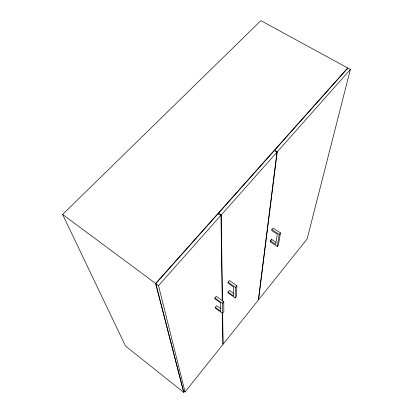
<?xml version="1.0" encoding="UTF-8"?>
<svg xmlns="http://www.w3.org/2000/svg" width="413" height="413" viewBox="0 0 413 413"><rect width="100%" height="100%" fill="white"/><g stroke="black" fill="none" stroke-linecap="round" stroke-linejoin="round"><path stroke-width="0.62" d="M227.971 291.986L227.966 292.812L235.142 297.949L236.453 296.343L236.876 285.791L229.411 280.504L228.043 282.146L228.038 283.029L233.686 287.045L233.438 295.899L227.971 291.986L229.292 290.391L233.758 293.586M235.142 297.949L235.508 287.443L236.876 285.791M218.622 214.44L218.596 213.154L274.377 150.554L276.978 152.154L258.362 300.06L223.082 344.272L222.638 312.744M277.242 151.855L258.533 299.843L307.133 238.946L350.384 69.436L347.875 68.068L274.64 150.255L277.242 151.855L350.384 69.436M270.308 240.82L270.174 241.765L277.231 246.484L278.434 245.007L280.468 232.911L273.138 228.069L271.883 229.571L271.739 230.583L277.293 234.259L275.678 244.413L270.308 240.82L271.522 239.354L275.915 242.286M271.387 240.299L271.522 239.354M277.231 246.484L279.219 234.424L280.468 232.911M347.385 69.219L347.7 67.969L260.861 20.65L62.616 214.44L125.495 346.032L183.713 392.35L184.518 391.343M222.246 300.783L220.96 215.276L218.301 213.485L155.809 283.617L183.362 390.615L185.039 391.947L222.901 344.499L222.426 312.997M215.271 307.339L215.302 308.124L222.514 313.39L223.856 311.748L223.763 301.691L216.262 296.266L214.863 297.949L214.899 298.795L220.578 302.915L220.759 311.35L215.271 307.339L216.619 305.708L220.614 308.614M222.514 313.39L222.364 303.39L223.763 301.691M185.039 391.947L158.525 285.631L220.96 215.276M222.473 301.165L221.254 214.946L276.978 152.154M183.713 392.35L155.618 283.473L347.7 67.969M271.883 229.571L279.219 234.424M218.596 213.154L221.254 214.946M228.043 282.146L235.508 287.443M214.863 297.949L222.364 303.39M62.616 214.44L155.618 283.473M155.809 283.617L158.525 285.631"/></g></svg>
